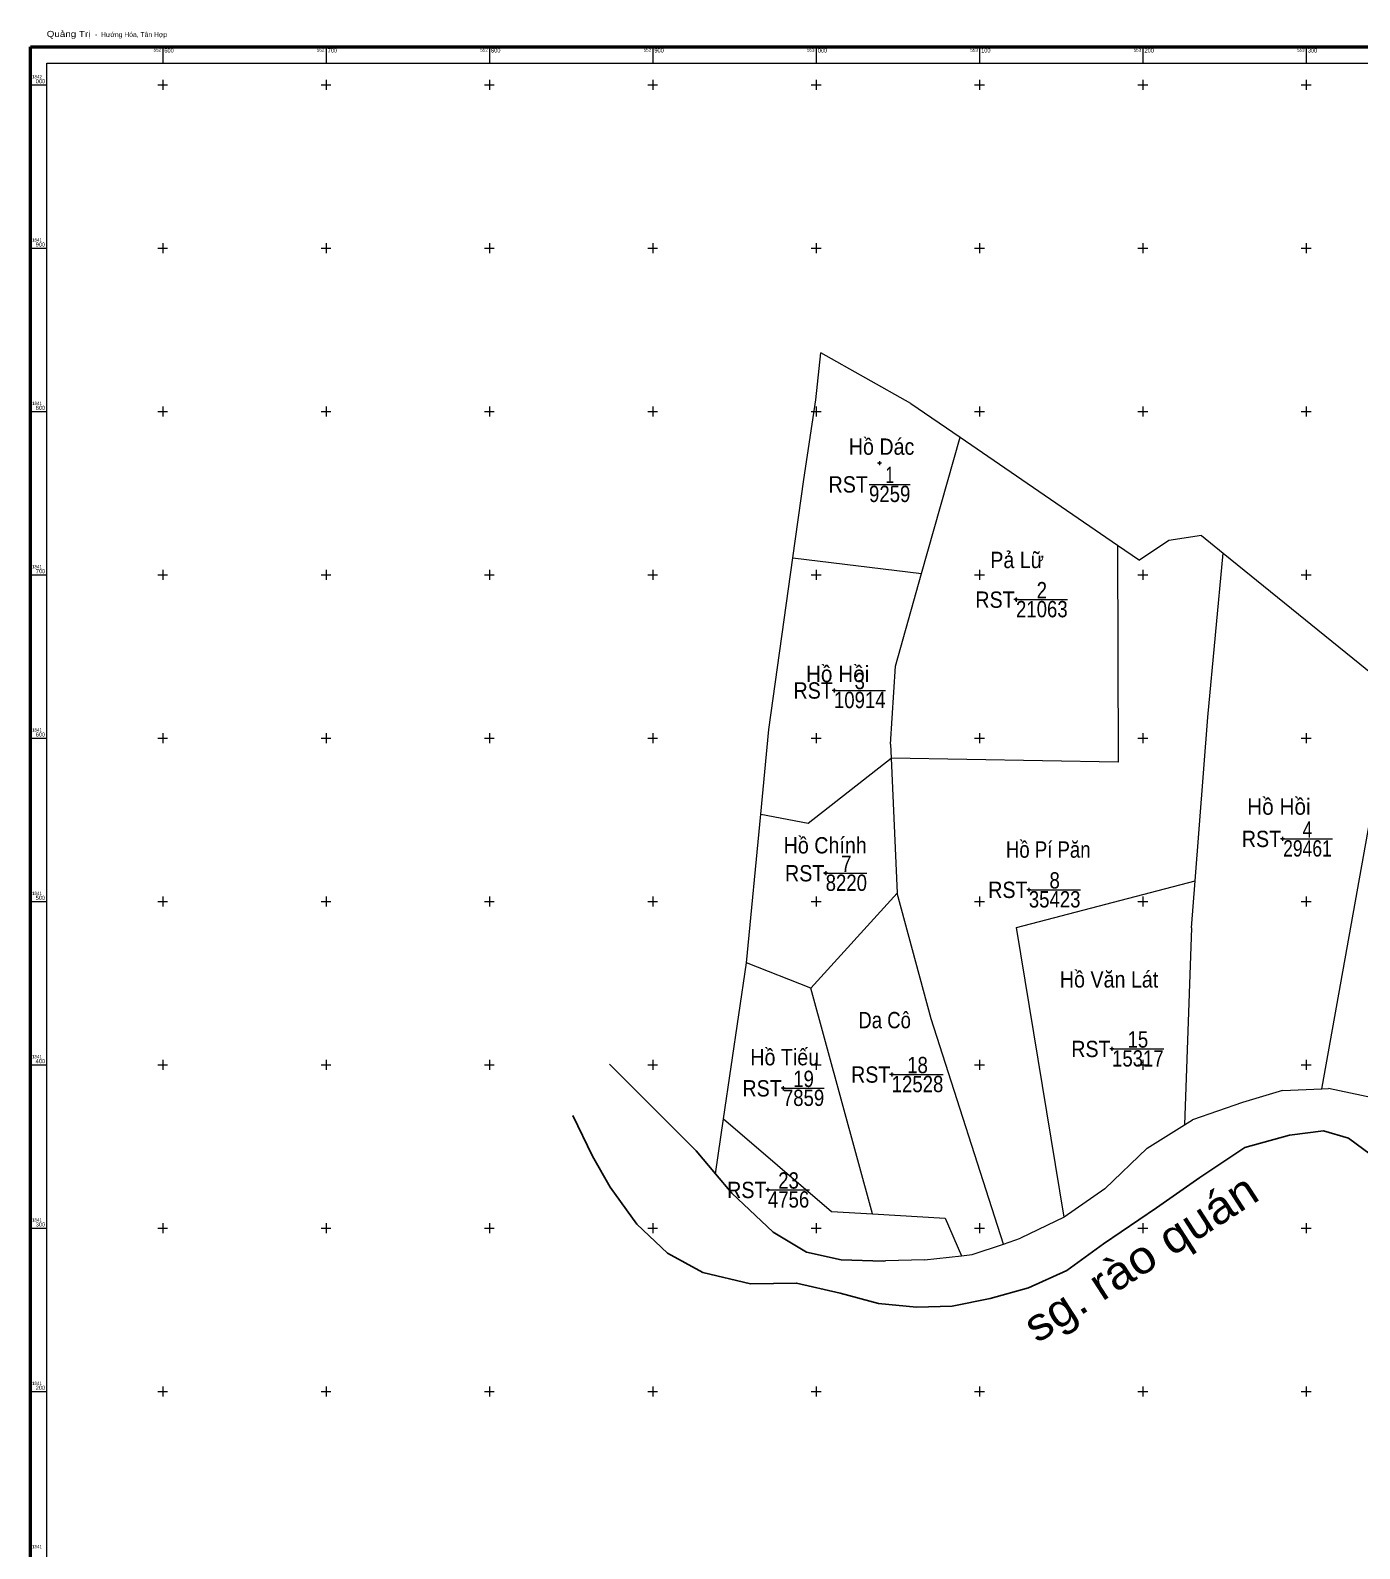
# Model space of a CAD drawing. Header units: metres. Extents: x 552489 to 554958, y 1840189 to 1842078.
# Drawn here: x 552519 to 553333, y 1841104 to 1842033 of the extents above; entities that cross this region are included whole.
import ezdxf
from ezdxf.enums import TextEntityAlignment as Align

# ---------------------------------------------------------------- set-up
doc = ezdxf.new("R2010")
doc.units = ezdxf.units.M
for name, color, linetype, lineweight in [('11', 7, 'Continuous', 13), ('13', 7, 'Continuous', 13), ('23', 7, 'Continuous', 13), ('31', 7, 'Continuous', 13), ('63', 7, 'Continuous', 13)]:
    doc.layers.add(name, color=color, linetype=linetype, lineweight=lineweight)
doc.layers.add('14', color=7, linetype='Continuous')
doc.layers.add('17', color=7, linetype='Continuous')

msp = doc.modelspace()

# ---------------------------------------------------------------- hatches: boundary and pattern name
at = {"layer": '11'}
for points in [[(553038.93, 1841768.33, 1), (553038.63, 1841768.33, 1)], [(553122.51, 1841684.8, 1), (553122.21, 1841684.8, 1)], [(553011.17, 1841629.18, 1), (553010.87, 1841629.18, 1)], [(553285.61, 1841538.31, 1), (553285.31, 1841538.31, 1)], [(553006, 1841517.28, 1), (553005.7, 1841517.28, 1)], [(553130.36, 1841507.12, 1), (553130.06, 1841507.12, 1)], [(553181.21, 1841409.71, 1), (553180.91, 1841409.71, 1)], [(552979.91, 1841385.6, 1), (552979.61, 1841385.6, 1)], [(553046.42, 1841394.04, 1), (553046.12, 1841394.04, 1)], [(552970.55, 1841323.37, 1), (552970.25, 1841323.37, 1)]]:
    msp.add_hatch(color=256, dxfattribs=at).paths.add_polyline_path(points)

# ---------------------------------------------------------------- linework, layer by layer
for p, q in [((553038.16, 1841768.33), (553037.53, 1841768.33)), ((553038.78, 1841769.58), (553038.78, 1841768.96)), ((553038.78, 1841767.7), (553038.78, 1841767.08)), ((553040.03, 1841768.33), (553039.4, 1841768.33)), ((553121.74, 1841684.8), (553121.11, 1841684.8)), ((553122.36, 1841686.05), (553122.36, 1841685.42)), ((553122.36, 1841684.18), (553122.36, 1841683.55)), ((553123.61, 1841684.8), (553122.98, 1841684.8)), ((553010.4, 1841629.18), (553009.77, 1841629.18)), ((553011.02, 1841630.43), (553011.02, 1841629.8)), ((553011.02, 1841628.56), (553011.02, 1841627.93)), ((553012.27, 1841629.18), (553011.64, 1841629.18)), ((553284.84, 1841538.31), (553284.21, 1841538.31)), ((553285.46, 1841539.56), (553285.46, 1841538.94)), ((553285.46, 1841537.68), (553285.46, 1841537.06)), ((553286.71, 1841538.31), (553286.08, 1841538.31)), ((553005.22, 1841517.28), (553004.6, 1841517.28)), ((553005.85, 1841518.53), (553005.85, 1841517.9)), ((553005.85, 1841516.66), (553005.85, 1841516.03)), ((553007.1, 1841517.28), (553006.48, 1841517.28)), ((553129.58, 1841507.12), (553128.96, 1841507.12)), ((553130.21, 1841508.37), (553130.21, 1841507.74)), ((553130.21, 1841506.5), (553130.21, 1841505.87)), ((553131.46, 1841507.12), (553130.84, 1841507.12)), ((553180.44, 1841409.71), (553179.81, 1841409.71)), ((553181.06, 1841410.96), (553181.06, 1841410.34)), ((553181.06, 1841409.08), (553181.06, 1841408.46)), ((553182.31, 1841409.71), (553181.69, 1841409.71)), ((553046.27, 1841395.29), (553046.27, 1841394.66)), ((552979.14, 1841385.6), (552978.51, 1841385.6)), ((552979.76, 1841386.85), (552979.76, 1841386.22)), ((552981.01, 1841385.6), (552980.38, 1841385.6)), ((553045.64, 1841394.04), (553045.02, 1841394.04)), ((553046.27, 1841393.42), (553046.27, 1841392.79)), ((553047.52, 1841394.04), (553046.9, 1841394.04)), ((552979.76, 1841384.98), (552979.76, 1841384.35)), ((552969.78, 1841323.37), (552969.15, 1841323.37)), ((552970.4, 1841324.62), (552970.4, 1841324)), ((552970.4, 1841322.74), (552970.4, 1841322.12)), ((552971.65, 1841323.37), (552971.02, 1841323.37))]:
    msp.add_line(p, q, dxfattribs=at)
for points in [[(553038.78, 1841768.96), (553038.16, 1841768.33), (553038.78, 1841767.7), (553039.4, 1841768.33)], [(553122.36, 1841685.42), (553121.74, 1841684.8), (553122.36, 1841684.18), (553122.98, 1841684.8)], [(553011.02, 1841629.8), (553010.4, 1841629.18), (553011.02, 1841628.56), (553011.64, 1841629.18)], [(553285.46, 1841538.94), (553284.84, 1841538.31), (553285.46, 1841537.68), (553286.08, 1841538.31)], [(553005.85, 1841517.9), (553005.22, 1841517.28), (553005.85, 1841516.66), (553006.48, 1841517.28)], [(553130.21, 1841507.74), (553129.58, 1841507.12), (553130.21, 1841506.5), (553130.84, 1841507.12)], [(553181.06, 1841410.34), (553180.44, 1841409.71), (553181.06, 1841409.08), (553181.69, 1841409.71)], [(553046.27, 1841394.66), (553045.64, 1841394.04), (553046.27, 1841393.42), (553046.9, 1841394.04)], [(552979.76, 1841386.22), (552979.14, 1841385.6), (552979.76, 1841384.98), (552980.38, 1841385.6)], [(552970.4, 1841324), (552969.78, 1841323.37), (552970.4, 1841322.74), (552971.02, 1841323.37)]]:
    msp.add_lwpolyline(points, close=True, dxfattribs=at)
for centre in [(553038.78, 1841768.33), (553122.36, 1841684.8), (553011.02, 1841629.18), (553285.46, 1841538.31), (553005.85, 1841517.28), (553130.21, 1841507.12), (553181.06, 1841409.71), (552979.76, 1841385.6), (553046.27, 1841394.04), (552970.4, 1841323.37)]:
    msp.add_circle(centre, 0.15, dxfattribs=at)
at = {"layer": '13'}
for p, q in [((553032.49, 1841755.36), (553057.58, 1841755.36)), ((553122.36, 1841684.8), (553153.96, 1841684.8)), ((553011.02, 1841629.18), (553042.43, 1841629.18)), ((553285.46, 1841538.31), (553316.1, 1841538.31)), ((553005.85, 1841517.28), (553031.14, 1841517.28)), ((553130.21, 1841507.12), (553161.81, 1841507.12)), ((553181.06, 1841409.71), (553212.85, 1841409.71)), ((552979.76, 1841385.6), (553004.85, 1841385.6)), ((553046.27, 1841394.04), (553077.87, 1841394.04)), ((552970.4, 1841323.37), (552995.86, 1841323.37))]:
    msp.add_line(p, q, dxfattribs=at)
at = {"layer": '23'}
for p, q in [((553058, 1841805), (553002.93, 1841835.87)), ((553058, 1841805), (553088.15, 1841784.33)), ((553236, 1841724), (553249.17, 1841713.32)), ((553184.58, 1841718.2), (553184.85, 1841585.28)), ((553239.82, 1841612.76), (553249.17, 1841713.32)), ((552985.72, 1841710.43), (553064.58, 1841700.79)), ((553048.6, 1841644.12), (553064.58, 1841700.79)), ((553045.49, 1841596.37), (553048.6, 1841644.12)), ((553309.72, 1841386.23), (553353.17, 1841629)), ((553184.85, 1841585.28), (553045.89, 1841587.68)), ((553229.73, 1841483.96), (553225.57, 1841363.29)), ((553034.5, 1841308.76), (552996.74, 1841446.88)), ((553309.54, 1841385.24), (553309.72, 1841386.23)), ((552943.27, 1841366.87), (553009.39, 1841310.25)), ((553079.03, 1841306.12), (553089.09, 1841283.07))]:
    msp.add_line(p, q, dxfattribs=at)
for points in [[(552992.39, 1841758.3), (552999.91, 1841807.2), (553002.93, 1841835.87)], [(553064.58, 1841700.79), (553088.15, 1841784.33), (553184.58, 1841718.2), (553198, 1841709)], [(552957.31, 1841462.45), (552966.08, 1841553.36), (552971.09, 1841605.35), (552985.72, 1841710.43), (552992.39, 1841758.3)], [(553236, 1841724), (553216, 1841721), (553198, 1841709)], [(553249.17, 1841713.32), (553353.17, 1841629), (553421, 1841574)], [(553229.73, 1841483.96), (553231.98, 1841512.63), (553239.82, 1841612.76)], [(553045.49, 1841596.37), (553045.89, 1841587.68), (553049.66, 1841505.01)], [(552966.08, 1841553.36), (552995.03, 1841547.94), (553045.89, 1841587.68)], [(553151.91, 1841306.79), (553122.7, 1841484.14), (553231.98, 1841512.63)], [(553049.66, 1841505.01), (552996.74, 1841446.88), (552957.31, 1841462.45)], [(553114.65, 1841290.25), (553070.41, 1841428.19), (553049.66, 1841505.01)], [(552938.34, 1841333.34), (552943.27, 1841366.87), (552957.31, 1841462.45)], [(553009.39, 1841310.25), (553034.5, 1841308.76), (553079.03, 1841306.12)]]:
    msp.add_lwpolyline(points, dxfattribs=at)
at = {"layer": '31'}
for p, q in [((553340.64, 1841379.77), (553313.66, 1841385.41)), ((553066.32, 1841280.66), (553042.39, 1841279.9))]:
    msp.add_line(p, q, dxfattribs=at)
at = {"layer": '31', "lineweight": 25}
for points in [[(552873.44, 1841400.48), (552898.97, 1841374.84), (552926.67, 1841347.23)], [(553343.78, 1841341.75), (553325.86, 1841355.18), (553310.51, 1841359.49), (553289.8, 1841356.82), (553262.44, 1841349.37), (553234.98, 1841330.94), (553208.32, 1841312.35), (553175.9, 1841290.38), (553153.57, 1841273.96), (553129.92, 1841263.53), (553106.51, 1841256.9), (553083.28, 1841252.26), (553061.42, 1841251.68), (553038.22, 1841253.82), (553014.82, 1841260.12), (552988.04, 1841266.3), (552959.91, 1841265.81), (552930.7, 1841272.77), (552909.03, 1841284.74), (552890.25, 1841302.38), (552873.92, 1841325.11), (552863.08, 1841344.14), (552851.07, 1841369.04)], [(552926.67, 1841347.23), (552938.34, 1841333.34), (552948.45, 1841321.31)], [(553042.39, 1841279.9), (553041.22, 1841279.86), (553015.3, 1841280.66), (552994.05, 1841285.23), (552973.78, 1841297.48), (552948.45, 1841321.31)]]:
    msp.add_lwpolyline(points, dxfattribs=at)
at = {"layer": '31'}
for points in [[(553285.47, 1841384.26), (553309.54, 1841385.24), (553313.66, 1841385.41)], [(553285.47, 1841384.26), (553261.09, 1841377.01), (553230.43, 1841366.33)], [(553202.59, 1841348.91), (553225.57, 1841363.29), (553230.43, 1841366.33)], [(553202.59, 1841348.91), (553176.76, 1841324.01), (553151.91, 1841306.79), (553125.02, 1841293.78)], [(553066.32, 1841280.66), (553089.09, 1841283.07), (553095.6, 1841283.76), (553114.65, 1841290.25), (553125.02, 1841293.78)]]:
    msp.add_lwpolyline(points, dxfattribs=at)
at = {"layer": '63'}
for p, q in [((552600, 1842023.31), (552600, 1842013.31)), ((552700, 1842023.31), (552700, 1842013.31)), ((552800, 1842023.31), (552800, 1842013.31)), ((552900, 1842023.31), (552900, 1842013.31)), ((553000, 1842023.31), (553000, 1842013.31)), ((553100, 1842023.31), (553100, 1842013.31)), ((553200, 1842023.31), (553200, 1842013.31)), ((553300, 1842023.31), (553300, 1842013.31)), ((552519, 1842000), (552529, 1842000)), ((552597, 1842000), (552603, 1842000)), ((552600, 1842003), (552600, 1841997)), ((552697, 1842000), (552703, 1842000)), ((552700, 1842003), (552700, 1841997)), ((552797, 1842000), (552803, 1842000)), ((552800, 1842003), (552800, 1841997)), ((552897, 1842000), (552903, 1842000)), ((552900, 1842003), (552900, 1841997)), ((552997, 1842000), (553003, 1842000)), ((553000, 1842003), (553000, 1841997)), ((553097, 1842000), (553103, 1842000)), ((553100, 1842003), (553100, 1841997)), ((553197, 1842000), (553203, 1842000)), ((553200, 1842003), (553200, 1841997)), ((553297, 1842000), (553303, 1842000)), ((553300, 1842003), (553300, 1841997)), ((552519, 1841900), (552529, 1841900)), ((552597, 1841900), (552603, 1841900)), ((552600, 1841903), (552600, 1841897)), ((552697, 1841900), (552703, 1841900)), ((552700, 1841903), (552700, 1841897)), ((552797, 1841900), (552803, 1841900)), ((552800, 1841903), (552800, 1841897)), ((552897, 1841900), (552903, 1841900)), ((552900, 1841903), (552900, 1841897)), ((552997, 1841900), (553003, 1841900)), ((553000, 1841903), (553000, 1841897)), ((553097, 1841900), (553103, 1841900)), ((553100, 1841903), (553100, 1841897)), ((553197, 1841900), (553203, 1841900)), ((553200, 1841903), (553200, 1841897)), ((553297, 1841900), (553303, 1841900)), ((553300, 1841903), (553300, 1841897)), ((552519, 1841800), (552529, 1841800)), ((552597, 1841800), (552603, 1841800)), ((552600, 1841803), (552600, 1841797)), ((552697, 1841800), (552703, 1841800)), ((552700, 1841803), (552700, 1841797)), ((552797, 1841800), (552803, 1841800)), ((552800, 1841803), (552800, 1841797)), ((552897, 1841800), (552903, 1841800)), ((552900, 1841803), (552900, 1841797)), ((552997, 1841800), (553003, 1841800)), ((553000, 1841803), (553000, 1841797)), ((553097, 1841800), (553103, 1841800)), ((553100, 1841803), (553100, 1841797)), ((553197, 1841800), (553203, 1841800)), ((553200, 1841803), (553200, 1841797)), ((553297, 1841800), (553303, 1841800)), ((553300, 1841803), (553300, 1841797)), ((552600, 1841703), (552600, 1841697)), ((552700, 1841703), (552700, 1841697)), ((552800, 1841703), (552800, 1841697)), ((552900, 1841703), (552900, 1841697)), ((553000, 1841703), (553000, 1841697)), ((553100, 1841703), (553100, 1841697)), ((553200, 1841703), (553200, 1841697)), ((553300, 1841703), (553300, 1841697)), ((552519, 1841700), (552529, 1841700)), ((552597, 1841700), (552603, 1841700)), ((552697, 1841700), (552703, 1841700)), ((552797, 1841700), (552803, 1841700)), ((552897, 1841700), (552903, 1841700)), ((552997, 1841700), (553003, 1841700)), ((553097, 1841700), (553103, 1841700)), ((553197, 1841700), (553203, 1841700)), ((553297, 1841700), (553303, 1841700)), ((552519, 1841600), (552529, 1841600)), ((552597, 1841600), (552603, 1841600)), ((552600, 1841603), (552600, 1841597)), ((552697, 1841600), (552703, 1841600)), ((552700, 1841603), (552700, 1841597)), ((552797, 1841600), (552803, 1841600)), ((552800, 1841603), (552800, 1841597)), ((552897, 1841600), (552903, 1841600)), ((552900, 1841603), (552900, 1841597)), ((552997, 1841600), (553003, 1841600)), ((553000, 1841603), (553000, 1841597)), ((553097, 1841600), (553103, 1841600)), ((553100, 1841603), (553100, 1841597)), ((553197, 1841600), (553203, 1841600)), ((553200, 1841603), (553200, 1841597)), ((553297, 1841600), (553303, 1841600)), ((553300, 1841603), (553300, 1841597)), ((552519, 1841500), (552529, 1841500)), ((552597, 1841500), (552603, 1841500)), ((552600, 1841503), (552600, 1841497)), ((552697, 1841500), (552703, 1841500)), ((552700, 1841503), (552700, 1841497)), ((552797, 1841500), (552803, 1841500)), ((552800, 1841503), (552800, 1841497)), ((552897, 1841500), (552903, 1841500)), ((552900, 1841503), (552900, 1841497)), ((552997, 1841500), (553003, 1841500)), ((553000, 1841503), (553000, 1841497)), ((553097, 1841500), (553103, 1841500)), ((553100, 1841503), (553100, 1841497)), ((553197, 1841500), (553203, 1841500)), ((553200, 1841503), (553200, 1841497)), ((553297, 1841500), (553303, 1841500)), ((553300, 1841503), (553300, 1841497)), ((552519, 1841400), (552529, 1841400)), ((552597, 1841400), (552603, 1841400)), ((552600, 1841403), (552600, 1841397)), ((552697, 1841400), (552703, 1841400)), ((552700, 1841403), (552700, 1841397)), ((552797, 1841400), (552803, 1841400)), ((552800, 1841403), (552800, 1841397)), ((552897, 1841400), (552903, 1841400)), ((552900, 1841403), (552900, 1841397)), ((552997, 1841400), (553003, 1841400)), ((553000, 1841403), (553000, 1841397)), ((553097, 1841400), (553103, 1841400)), ((553100, 1841403), (553100, 1841397)), ((553197, 1841400), (553203, 1841400)), ((553200, 1841403), (553200, 1841397)), ((553297, 1841400), (553303, 1841400)), ((553300, 1841403), (553300, 1841397)), ((552600, 1841303), (552600, 1841297)), ((552700, 1841303), (552700, 1841297)), ((552800, 1841303), (552800, 1841297)), ((552900, 1841303), (552900, 1841297)), ((553000, 1841303), (553000, 1841297)), ((553100, 1841303), (553100, 1841297)), ((553200, 1841303), (553200, 1841297)), ((553300, 1841303), (553300, 1841297)), ((552519, 1841300), (552529, 1841300)), ((552597, 1841300), (552603, 1841300)), ((552697, 1841300), (552703, 1841300)), ((552797, 1841300), (552803, 1841300)), ((552897, 1841300), (552903, 1841300)), ((552997, 1841300), (553003, 1841300)), ((553097, 1841300), (553103, 1841300)), ((553197, 1841300), (553203, 1841300)), ((553297, 1841300), (553303, 1841300)), ((552519, 1841200), (552529, 1841200)), ((552597, 1841200), (552603, 1841200)), ((552600, 1841203), (552600, 1841197)), ((552697, 1841200), (552703, 1841200)), ((552700, 1841203), (552700, 1841197)), ((552797, 1841200), (552803, 1841200)), ((552800, 1841203), (552800, 1841197)), ((552897, 1841200), (552903, 1841200)), ((552900, 1841203), (552900, 1841197)), ((552997, 1841200), (553003, 1841200)), ((553000, 1841203), (553000, 1841197)), ((553097, 1841200), (553103, 1841200)), ((553100, 1841203), (553100, 1841197)), ((553197, 1841200), (553203, 1841200)), ((553200, 1841203), (553200, 1841197)), ((553297, 1841200), (553303, 1841200)), ((553300, 1841203), (553300, 1841197))]:
    msp.add_line(p, q, dxfattribs=at)
at = {"layer": '63', "lineweight": 53}
msp.add_lwpolyline([(552519, 1842023.31), (554928.04, 1842023.31), (554928.04, 1840310.35), (552519, 1840310.35)], close=True, dxfattribs=at)
at = {"layer": '63'}
msp.add_lwpolyline([(552529, 1842013.31), (554918.04, 1842013.31), (554918.04, 1840320.35), (552529, 1840320.35)], close=True, dxfattribs=at)

# ---------------------------------------------------------------- texts
at = {"layer": '13', "width": 0.9}
for p in [(553031.68, 1841750.36), (553121.56, 1841679.8), (553010.22, 1841624.18), (553284.66, 1841533.31), (553005.05, 1841512.28), (553129.41, 1841502.12), (553180.26, 1841404.71), (553045.47, 1841389.04), (552978.96, 1841380.6), (552969.6, 1841318.37)]:
    msp.add_text('RST', height=10, dxfattribs=at).set_placement(p, align=Align.RIGHT)
at = {"layer": '13'}
for s, width, p in [('1', 0.7, (553045.03, 1841756.16)), ('9259', 0.85, (553045.03, 1841744.56)), ('2', 0.85, (553138.17, 1841685.6)), ('21063', 0.85, (553138.16, 1841674)), ('3', 0.85, (553026.72, 1841629.98)), ('10914', 0.85, (553026.72, 1841618.38)), ('4', 0.8, (553300.78, 1841539.11)), ('29461', 0.8, (553300.78, 1841527.51)), ('7', 0.85, (553018.49, 1841518.08)), ('8220', 0.85, (553018.49, 1841506.48)), ('8', 0.85, (553146.02, 1841507.92)), ('35423', 0.85, (553146.01, 1841496.32)), ('15', 0.85, (553196.96, 1841410.51)), ('18', 0.85, (553062.07, 1841394.84)), ('15317', 0.85, (553196.96, 1841398.91)), ('19', 0.85, (552992.31, 1841386.4)), ('12528', 0.85, (553062.07, 1841383.24)), ('7859', 0.85, (552992.31, 1841374.8)), ('23', 0.85, (552983.13, 1841324.17)), ('4756', 0.85, (552983.14, 1841312.57))]:
    msp.add_text(s, height=10, dxfattribs=dict(at, width=width)).set_placement(p, align=Align.CENTER)
at = {"layer": '14'}
for s, width, p in [('Hồ Dác', 0.9, (553040.07, 1841773.5)), ('Pả Lữ', 0.9, (553123.03, 1841704.11)), ('Hồ Hồi', 0.95, (553013.16, 1841634.33)), ('Hồ Hồi', 0.95, (553283.29, 1841553.11)), ('Hồ Chính', 0.9, (553005.57, 1841529.39)), ('Hồ Pí Păn', 0.85, (553142.1, 1841526.79)), ('Hồ Văn Lát', 0.9, (553179.32, 1841447.3)), ('Da Cô', 0.85, (553041.94, 1841422.36)), ('Hồ Tiếu', 0.9, (552980.79, 1841399.67))]:
    msp.add_text(s, height=10, dxfattribs=dict(at, width=width)).set_placement(p, align=Align.CENTER)
at = {"layer": '17', "width": 1.1}
msp.add_text('sg. rào quán', height=20, rotation=32.885, dxfattribs=at).set_placement((553203.97, 1841273.54), align=Align.CENTER)
at = {"layer": '63'}
for s, height, width, p in [('Quảng Trị', 3.75, 1.2, (552529, 1842029.31)), ('600', 2.5, 0.95, (552601, 1842019.81)), ('700', 2.5, 0.95, (552701, 1842019.81)), ('800', 2.5, 0.95, (552801, 1842019.81)), ('900', 2.5, 0.95, (552901, 1842019.81)), ('000', 2.5, 0.95, (553001, 1842019.81)), ('100', 2.5, 0.95, (553101, 1842019.81)), ('200', 2.5, 0.95, (553201, 1842019.81)), ('300', 2.5, 0.95, (553301, 1842019.81)), ('1842', 2, 0.95, (552520, 1842004)), ('1841', 2, 0.9, (552520, 1841904)), ('1841', 2, 0.9, (552520, 1841804)), ('1841', 2, 0.9, (552520, 1841704)), ('1841', 2, 0.9, (552520, 1841604)), ('1841', 2, 0.9, (552520, 1841504)), ('1841', 2, 0.9, (552520, 1841404)), ('1841', 2, 0.9, (552520, 1841304)), ('1841', 2, 0.9, (552520, 1841204)), ('1841', 2, 0.9, (552520, 1841104))]:
    msp.add_text(s, height=height, dxfattribs=dict(at, width=width)).set_placement(p)
msp.add_text('  -  Hướng Hóa, Tân Hợp', height=3, dxfattribs=at).set_placement((552556.28, 1842029.31))
at = {"layer": '63', "width": 0.95}
for s, height, p in [('552', 2, (552599.01, 1842020.31)), ('552', 2, (552699.01, 1842020.31)), ('552', 2, (552799.01, 1842020.31)), ('552', 2, (552899.01, 1842020.31)), ('553', 2, (552999, 1842020.31)), ('553', 2, (553099, 1842020.31)), ('553', 2, (553199, 1842020.31)), ('553', 2, (553299, 1842020.31)), ('000', 2.5, (552528.02, 1842001)), ('900', 2.5, (552528.02, 1841901)), ('800', 2.5, (552528.02, 1841801)), ('700', 2.5, (552528.02, 1841701)), ('600', 2.5, (552528.02, 1841601)), ('500', 2.5, (552528.02, 1841501)), ('400', 2.5, (552528.02, 1841401)), ('300', 2.5, (552528.02, 1841301)), ('200', 2.5, (552528.02, 1841201))]:
    msp.add_text(s, height=height, dxfattribs=at).set_placement(p, align=Align.RIGHT)

doc.saveas('drawing.dxf')
